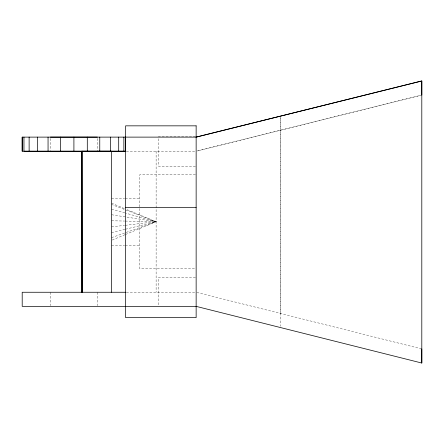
<?xml version="1.0" encoding="UTF-8"?>
<svg xmlns="http://www.w3.org/2000/svg" width="444" height="444" viewBox="0 0 444 444"><rect width="100%" height="100%" fill="white"/><g stroke="black" fill="none" stroke-linecap="round" stroke-linejoin="round"><path stroke-width="0.33" stroke-dasharray="2.22 1.67" d="M280.763 313.514L280.763 116.816L280.763 326.273M112.16 240.06L124.903 234.754M125.541 234.488L156.122 221.739L125.541 209.007M111.522 237.662L156.122 221.739L111.522 204.445M421.8 95.066L196.814 151.054L420.457 95.405M111.522 232.639L124.836 229.387M125.502 229.226L156.122 221.739L125.502 213.103M111.522 226.878L124.559 225.38M125.247 225.297L156.122 221.739L111.522 214.724M195.46 136.191L158.536 136.191L158.536 136.852M126.34 151.232L195.454 151.226M195.46 166.256L158.536 166.256L158.536 137.923M195.454 174.731L139.727 174.731L139.727 268.753L195.454 268.753M111.522 198.257L124.592 198.257M125.28 198.257L139.727 198.257M111.522 245.227L124.592 245.227M125.28 245.227L139.727 245.227M195.46 277.284L158.536 277.284L158.536 305.938M126.346 292.257L195.454 292.257M111.522 220.768L124.559 221.051M125.247 221.068L156.122 221.739M196.814 292.43L421.8 348.934M111.522 209.157L124.836 212.915M111.522 203.169L124.903 208.741M156.122 151.226L156.122 292.257M97.419 138.461L97.419 151.221M97.419 292.257L97.419 305.694M50.405 138.467L50.405 150.555M50.405 292.257L50.405 305.694"/><path stroke-width="0.67" d="M82.112 151.238L111.35 151.226L81.84 151.204L81.84 292.263L82.118 292.257L82.112 151.238L22.2 151.232L22.2 137.118L196.143 137.118L421.8 80.963L421.8 95.066M111.522 292.257L111.522 151.226L125.624 151.215L125.624 137.118M125.624 292.257L22.2 292.257L22.2 306.366L196.143 306.366L421.8 363.037L421.8 80.963L196.143 137.118M22.2 151.232L22.2 137.118M50.405 137.124L97.419 137.118M125.624 151.215L23.965 151.232L23.959 137.118M125.624 207.481L196.143 207.481M81.84 151.204L82.118 292.257M110.478 137.118L110.478 151.215M99.767 137.118L99.772 151.221M87.296 137.118L87.302 151.221M73.909 137.118L73.915 151.221M60.528 137.118L60.534 151.226M48.052 137.118L48.063 151.226M37.346 137.118L37.352 151.232M29.126 137.118L29.132 151.232M421.8 348.934L421.8 363.037M123.865 137.118L123.865 151.215M118.698 137.118L118.698 151.215M196.143 125.841L125.624 125.841L125.624 317.643L196.143 317.643L196.143 125.841"/></g></svg>
